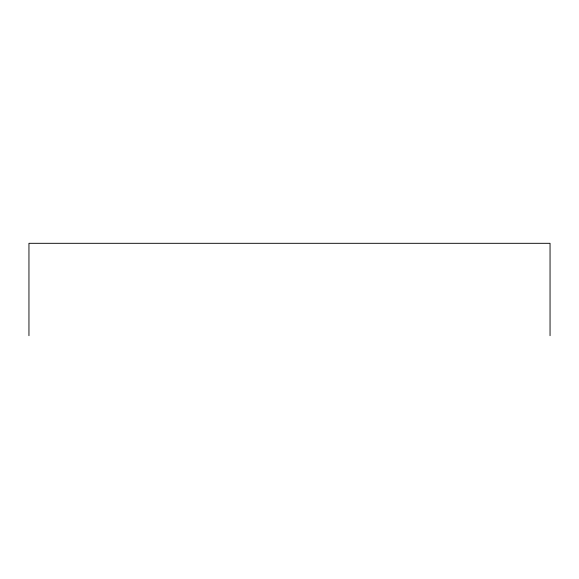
<?xml version="1.0" encoding="UTF-8"?>
<svg xmlns="http://www.w3.org/2000/svg" width="579" height="579" viewBox="0 0 579 579"><rect width="100%" height="100%" fill="white"/><g stroke="black" fill="none" stroke-linecap="round" stroke-linejoin="round"><path stroke-width="0.87" d="M550.05 335.69L550.05 243.31L28.95 243.31L28.95 335.69"/></g></svg>
